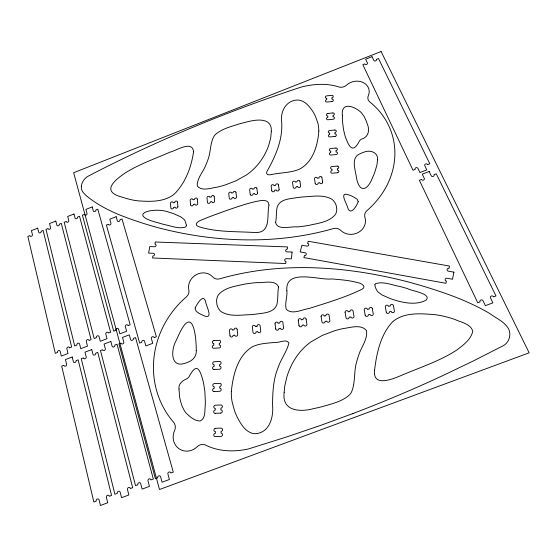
<?xml version="1.0" encoding="UTF-8"?>
<svg xmlns="http://www.w3.org/2000/svg" width="557" height="557" viewBox="0 0 557 557"><rect width="100%" height="100%" fill="white"/><g stroke="black" fill="none" stroke-linecap="round" stroke-linejoin="round"><path stroke-width="0.84" d="M352.971 413.531L320.366 425.485L285.727 437.245L248.366 448.97C234.184 452.054 218.4 451.755 205.331 444.918A8.028 7.513 -64.1 0 0 197.199 446.714A15.234 14.176 -60.3 0 1 178.894 448.663A15.234 14.176 -60.3 0 1 174.592 430.505A7.861 7.241 -58.4 0 0 173.596 422.29A91.501 86.558 -40.8 0 1 186.323 296.944A7.262 6.552 -37.6 0 0 188.83 289.925A13.974 12.672 -35 0 1 196.308 274.678A13.974 12.672 -35 0 1 212.746 276.961A7.241 6.566 -32 0 0 219.966 278.751C281.835 260.954 348.278 266.19 409.903 282.378L420.598 285.421C444.458 292.509 468.2 300.815 489.721 313.494C496.245 318.458 505.234 321.814 508.938 329.626C511.417 335.648 508.645 343.209 502.699 346.001L473.158 361.027L443.797 375.139A884.85 579.064 -23.8 0 1 352.971 413.531M327.906 113.454L332.842 112.974M331.881 101.548L326.959 102.035A1.434 1.211 -15.4 0 1 325.504 100.998A1.434 1.211 -15.4 0 1 326.785 99.612L326.743 98.29A1.434 1.205 -15.4 0 1 325.392 97.162A1.434 1.205 -15.4 0 1 326.771 95.853L331.749 95.351A1.434 1.205 -15 0 1 333.218 96.431A1.434 1.205 -15 0 1 331.861 97.781L331.909 99.097A1.441 1.211 -15 0 1 333.309 100.211A1.441 1.211 -15 0 1 331.923 101.541M334.757 130.039L329.702 130.512A1.462 1.253 -15.1 0 0 328.282 131.856A1.462 1.253 -15.1 0 0 329.66 133.032L329.702 134.404A1.462 1.253 -15.1 0 0 328.407 135.831A1.462 1.253 -15.1 0 0 329.89 136.918L334.903 136.465M337.201 166.104L332.063 166.543A1.483 1.295 -14.7 0 0 330.6 167.929A1.483 1.295 -14.7 0 0 332.007 169.161L332.049 170.588A1.49 1.302 -14.7 0 0 330.733 172.057A1.49 1.302 -14.7 0 0 332.244 173.192L337.354 172.767M213.972 340.612L219.207 340.341A1.56 1.455 -40.3 0 1 220.697 341.699A1.56 1.455 -40.3 0 1 219.27 343.321L219.242 344.957A1.567 1.462 -41 0 1 220.621 346.44A1.567 1.462 -41 0 1 219.075 347.972L213.749 348.25A1.567 1.455 -41.7 0 1 212.245 346.816A1.567 1.455 -41.7 0 1 213.77 345.236L213.797 343.613A1.56 1.448 -40.9 0 1 212.384 342.158A1.56 1.448 -40.9 0 1 213.923 340.619M214.083 369.507L219.465 369.256A1.587 1.49 -44.9 0 0 221.025 367.704A1.587 1.49 -44.9 0 0 219.632 366.186L219.66 364.515A1.58 1.483 -44 0 0 221.101 362.872A1.58 1.483 -44 0 0 219.597 361.472L214.306 361.723A1.58 1.476 -44.6 0 0 212.704 363.296A1.58 1.476 -44.6 0 0 214.132 364.779L214.104 366.436A1.58 1.483 -45.5 0 0 212.565 368.045A1.58 1.483 -45.5 0 0 214.041 369.507M214.167 391.543L219.604 391.313A1.608 1.511 -49.7 0 0 221.185 389.74A1.608 1.511 -49.7 0 0 219.771 388.18L219.799 386.481A1.601 1.511 -48.6 0 0 221.261 384.803A1.601 1.511 -48.6 0 0 219.737 383.369L214.396 383.606A1.601 1.504 -49 0 0 212.774 385.193A1.601 1.504 -49 0 0 214.222 386.725L214.187 388.41A1.601 1.511 -50.1 0 0 212.635 390.039A1.601 1.511 -50.1 0 0 214.132 391.543M220.642 413.099L215.211 413.308M220.669 413.099L220.704 413.092A1.629 1.539 -54.9 0 0 222.299 411.498A1.629 1.539 -54.9 0 0 220.871 409.903L220.899 408.17A1.622 1.532 -53.7 0 0 222.368 406.464A1.622 1.532 -53.7 0 0 220.83 404.995L215.434 405.204A1.622 1.532 -53.9 0 0 213.797 406.819A1.622 1.532 -53.9 0 0 215.26 408.385L215.225 410.112A1.629 1.532 -55.1 0 0 213.658 411.762A1.629 1.532 -55.1 0 0 215.169 413.301M215.566 428.319L221.025 428.131A1.65 1.56 -59.5 0 1 222.577 429.642A1.65 1.56 -59.5 0 1 221.087 431.376L221.066 433.144A1.65 1.567 -60.8 0 1 222.501 434.78A1.65 1.567 -60.8 0 1 220.892 436.403L215.343 436.584A1.65 1.56 -60.7 0 1 213.777 435.003A1.65 1.56 -60.7 0 1 215.364 433.325L215.392 431.564A1.643 1.553 -59.5 0 1 213.916 429.955A1.643 1.553 -59.5 0 1 215.524 428.319M386.266 312.122L385.326 306.956A1.615 1.511 -2 0 1 386.586 305.215A1.615 1.511 -2 0 1 388.487 306.322L390.22 306.037A1.622 1.511 -1.2 0 1 391.613 304.387A1.622 1.511 -1.2 0 1 393.423 305.619L394.412 310.862A1.622 1.525 -0.5 0 1 393.082 312.637A1.622 1.525 -0.5 0 1 391.209 311.426L389.475 311.711A1.622 1.518 -1.3 0 1 388.111 313.41A1.622 1.518 -1.3 0 1 386.273 312.164M365.162 315.046L365.176 315.144A1.608 1.518 -5.6 0 0 366.972 316.411A1.608 1.518 -5.6 0 0 368.365 314.747L370.092 314.454A1.608 1.518 -4.5 0 0 371.985 315.561A1.608 1.518 -4.5 0 0 373.239 313.807L372.306 308.655M365.183 315.158L364.25 309.95A1.601 1.511 -6.2 0 1 365.573 308.181A1.601 1.511 -6.2 0 1 367.411 309.379L369.124 309.086A1.608 1.511 -5.2 0 1 370.482 307.394A1.608 1.511 -5.2 0 1 372.299 308.613M345.103 312.435L345.988 317.643A1.594 1.511 -10.1 0 0 347.749 318.876A1.594 1.511 -10.1 0 0 349.148 317.225L350.861 316.933A1.601 1.511 -8.9 0 0 352.727 318.04A1.601 1.511 -8.9 0 0 353.987 316.285L353.103 311.147A1.594 1.504 -9.4 0 0 351.307 309.887A1.594 1.504 -9.4 0 0 349.942 311.572L348.243 311.864A1.594 1.504 -10.5 0 0 346.426 310.674A1.594 1.504 -10.5 0 0 345.103 312.393M321.932 177.655L322.649 182.09M315.213 183.413L314.51 178.943A1.483 1.302 -16.5 0 1 315.708 177.391A1.483 1.302 -16.5 0 1 317.399 178.303L318.987 178.003A1.483 1.302 -16 0 1 320.303 176.527A1.483 1.302 -16 0 1 321.911 177.551M321.111 316.613L321.918 321.807A1.587 1.504 -16.4 0 0 323.659 323.046A1.587 1.504 -16.4 0 0 325.058 321.389L326.757 321.104A1.587 1.504 -15.1 0 0 328.595 322.211A1.587 1.504 -15.1 0 0 329.862 320.463L329.048 315.332A1.58 1.497 -15.3 0 0 327.279 314.071A1.58 1.497 -15.3 0 0 325.908 315.756L324.223 316.042A1.58 1.497 -16.5 0 0 322.44 314.851A1.58 1.497 -16.5 0 0 321.111 316.571M299.938 181.471L300.599 185.892A1.483 1.302 -18.4 0 1 299.339 187.472A1.483 1.302 -18.4 0 1 297.696 186.47L296.129 186.762A1.476 1.302 -18.9 0 1 294.827 188.273A1.476 1.302 -18.9 0 1 293.226 187.249L292.571 182.745A1.476 1.295 -18.9 0 1 293.776 181.199A1.476 1.295 -18.9 0 1 295.44 182.104L297.013 181.812A1.476 1.295 -18.4 0 1 298.336 180.336A1.476 1.295 -18.4 0 1 299.917 181.359M298.991 325.497L299.012 325.601A1.574 1.497 -22.7 0 0 300.717 326.834A1.574 1.497 -22.7 0 0 302.124 325.191L303.809 324.905A1.58 1.497 -21.4 0 0 305.612 326.005A1.58 1.497 -21.4 0 0 306.893 324.271L306.134 319.147M298.26 320.414L299.005 325.587M278.486 184.987L279.099 189.401M275.729 328.895L275.743 328.999A1.567 1.483 -28.6 0 0 277.421 330.231A1.567 1.483 -28.6 0 0 278.834 328.588L280.505 328.31A1.574 1.483 -27.5 0 0 282.281 329.41A1.574 1.483 -27.5 0 0 283.569 327.676L282.872 322.566A1.567 1.476 -27 0 0 281.167 321.305A1.567 1.476 -27 0 0 279.788 322.983L278.124 323.262A1.567 1.476 -28.1 0 0 276.397 322.078A1.567 1.476 -28.1 0 0 275.061 323.784M271.774 190.703L271.175 186.254A1.469 1.288 -21.3 0 1 272.387 184.708A1.469 1.288 -21.3 0 1 274.03 185.62L275.59 185.321A1.469 1.288 -20.8 0 1 276.913 183.852A1.469 1.288 -20.8 0 1 278.472 184.875M275.054 323.826L275.743 328.985M256.902 188.579L257.466 192.98M250.19 194.282L249.647 189.833A1.462 1.281 -23.6 0 1 250.866 188.294A1.462 1.281 -23.6 0 1 252.481 189.206L254.034 188.914A1.462 1.281 -23.1 0 1 255.357 187.451A1.462 1.281 -23.1 0 1 256.888 188.468M235.959 192.45L236.467 196.851A1.455 1.281 -25.5 0 1 235.193 198.417A1.455 1.281 -25.5 0 1 233.627 197.415L232.095 197.7A1.455 1.281 -26 0 1 230.786 199.204A1.455 1.281 -26 0 1 229.254 198.174L228.76 193.697A1.455 1.274 -25.9 0 1 229.978 192.165A1.455 1.274 -25.9 0 1 231.573 193.07L233.111 192.785A1.455 1.274 -25.4 0 1 234.441 191.323A1.455 1.274 -25.4 0 1 235.945 192.346M237.136 329.396L237.707 334.478A1.56 1.462 -36.9 0 1 236.412 336.205A1.56 1.462 -36.9 0 1 234.692 335.105L233.049 335.384A1.56 1.455 -37.7 0 1 231.628 337.013A1.56 1.455 -37.7 0 1 230.013 335.787L230.006 335.753M229.999 335.69L229.442 330.628A1.553 1.448 -37 0 1 230.8 328.895A1.553 1.448 -37 0 1 232.464 330.078L234.1 329.8A1.56 1.455 -36.2 0 1 235.486 328.136A1.56 1.455 -36.2 0 1 237.129 329.354M214.16 196.642L214.619 201.028A1.455 1.274 -27.9 0 1 213.331 202.595A1.455 1.274 -27.9 0 1 211.799 201.592L210.274 201.878A1.448 1.267 -28.3 0 1 208.959 203.375A1.448 1.267 -28.3 0 1 207.455 202.344L207.009 197.874A1.448 1.26 -28.1 0 1 208.234 196.343A1.448 1.26 -28.1 0 1 209.808 197.255L211.333 196.969A1.448 1.267 -27.7 0 1 212.663 195.507A1.448 1.267 -27.7 0 1 214.146 196.53M197.282 199.155L197.7 203.535A1.448 1.26 -29.5 0 1 196.412 205.094A1.448 1.26 -29.5 0 1 194.894 204.099L193.383 204.384A1.448 1.26 -29.9 0 1 192.061 205.874A1.448 1.26 -29.9 0 1 190.578 204.851M190.578 204.809L190.181 200.388A1.441 1.253 -29.7 0 1 191.406 198.856A1.441 1.253 -29.7 0 1 192.959 199.768L194.477 199.483A1.441 1.26 -29.3 0 1 195.806 198.027A1.441 1.26 -29.3 0 1 197.275 199.051M177.53 202.191L177.899 206.563M271.774 190.745A1.469 1.295 -21.3 0 0 273.355 191.775A1.469 1.295 -21.3 0 0 274.657 190.264L276.216 189.972A1.469 1.295 -20.8 0 0 277.832 190.974A1.469 1.295 -20.8 0 0 279.099 189.429M250.197 194.316A1.462 1.288 -23.7 0 0 251.75 195.347A1.462 1.288 -23.7 0 0 253.059 193.843L254.605 193.551A1.462 1.288 -23.2 0 0 256.192 194.553A1.462 1.288 -23.2 0 0 257.459 193.014M334.945 136.458A1.462 1.26 -14.6 0 0 336.358 135.093A1.462 1.26 -14.6 0 0 334.924 133.924L334.882 132.559A1.462 1.253 -14.6 0 0 336.261 131.167A1.462 1.253 -14.6 0 0 334.792 130.039M337.396 172.767A1.49 1.309 -14.1 0 0 338.837 171.361A1.49 1.309 -14.1 0 0 337.375 170.136L337.326 168.722A1.49 1.302 -14.2 0 0 338.733 167.288A1.49 1.302 -14.2 0 0 337.236 166.104M327.815 113.461A1.448 1.225 -15.3 0 0 326.423 114.784A1.448 1.225 -15.3 0 0 327.788 115.94L327.829 117.283A1.448 1.232 -15.3 0 0 326.541 118.697A1.448 1.232 -15.3 0 0 328.01 119.755L332.982 119.282A1.448 1.232 -14.8 0 0 334.416 117.931A1.448 1.232 -14.8 0 0 333.002 116.789L332.961 115.445A1.448 1.232 -14.9 0 0 334.325 114.074A1.448 1.232 -14.9 0 0 332.877 112.974M306.127 319.105A1.574 1.49 -21.2 0 0 304.401 317.887A1.574 1.49 -21.2 0 0 303.022 319.565L301.351 319.85A1.574 1.49 -22.5 0 0 299.596 318.66A1.574 1.49 -22.5 0 0 298.26 320.379M315.22 183.455A1.49 1.309 -16.4 0 0 316.849 184.485A1.49 1.309 -16.4 0 0 318.144 182.968L319.725 182.668A1.49 1.309 -15.9 0 0 321.396 183.671A1.49 1.309 -15.9 0 0 322.649 182.118M177.523 202.08A1.441 1.246 -31.1 0 0 176.082 201.063A1.441 1.246 -31.1 0 0 174.745 202.511L173.234 202.797A1.441 1.246 -31.5 0 0 171.709 201.885A1.441 1.246 -31.5 0 0 170.477 203.409L170.825 207.824A1.441 1.253 -31.7 0 0 172.287 208.889A1.441 1.253 -31.7 0 0 173.61 207.399L175.114 207.12A1.441 1.253 -31.4 0 0 176.611 208.116A1.441 1.253 -31.4 0 0 177.892 206.598M178.978 389.03L179.667 397.064A59.55 56.529 -46.8 0 0 180.538 401.2L182.069 406.116L184.409 410.794A22.726 21.27 -52.3 0 0 186.63 413.621C190.376 417.012 194.783 421.078 200.137 420.995C205.93 418.432 204.593 410.203 205.282 404.981A136.82 120.242 -56.1 0 0 205.324 400.943L204.865 391.508L203.632 383.474A69.75 63.226 -54.5 0 0 202.657 379.505C199.002 366.374 195.618 364.271 188.948 376.929A9.392 8.661 -48.3 0 1 187.117 378.593C182.828 380.515 178.149 383.529 178.978 389.03M284.154 392.504C281.64 411.581 300.696 412.319 314.051 408.504A160.987 147.278 -21.7 0 0 322.433 406.589C331.84 403.776 342.283 401.66 349.643 394.718A13.514 13.25 -8.1 0 0 351.439 392.212C355.672 382.596 353.604 371.554 356.731 361.59A63.407 60.386 15.9 0 1 358.499 355.86C360.818 347.464 367.878 339.652 366.52 330.628C361.006 323.819 350.423 327.704 343.063 328.581A108.49 106.624 36.1 0 0 333.949 330.976L322.294 335.425L311.349 341.636A56.424 55.303 -5.3 0 0 305.549 346.273C298.364 352.853 292.919 361.187 289.257 370.182A79.519 77.938 10.6 0 0 286.855 376.978L284.766 386.057L284.154 392.504M374.555 370.266C372.633 387.491 392.581 379.073 400.977 375.578C419.713 367.474 439.55 361.284 456.754 350.068C463.152 345.159 470.971 339.624 472.747 331.283C470.797 323.735 460.931 322.364 454.818 319.419A109.318 104.632 28 0 0 448.545 317.455L442.411 315.937A84.128 80.104 21.3 0 0 434.843 314.67C420.591 313.542 404.013 311.927 392.393 321.974C380.445 334.903 376.636 353.298 374.555 370.266M342.374 115.765L342.409 118.878A130.958 109.464 -3.9 0 0 342.583 122.067L343.509 129.572L345.11 136.026A65.12 55.192 -8.5 0 0 346.259 139.229C350.555 150.209 354.113 151.351 359.634 140.684A8.849 7.638 -11.5 0 1 361.298 139.215C368.504 137.454 370.085 129.92 367.167 123.717A54.099 46.503 -16.4 0 0 366.026 120.451L364.215 116.622L361.667 113.078A20.651 17.629 -13.7 0 0 359.383 110.996C352.393 105.524 340.835 102.258 342.374 115.765M268.975 205.018C266.476 217.063 271.893 234.546 252.579 232.401C234.497 231.399 215.643 232.165 198.257 226.511C193.216 224.499 198.87 220.621 201.662 219.952C208.952 216.798 216.464 214.18 223.914 211.444C234.163 207.865 244.426 204.231 254.988 201.697C259.311 200.903 268.62 198.027 268.975 205.018M286.869 290.789C287.503 296.944 284.62 303.147 286.194 309.177C292 315.185 301.964 309.483 308.947 308.522C326.862 302.869 345.075 297.473 362.001 289.264C367.216 286.514 360.651 282.872 357.51 282.594C349.148 280.282 340.445 279.691 331.833 278.925C319.781 280.686 284.822 267.736 286.869 290.789M231.329 391.411L231.371 395.505A50.381 48.87 -42 0 0 232.102 401.813L234.42 410.425A66.868 65.169 -35.1 0 0 236.997 416.678C240.401 423.278 244.565 430.86 252.105 433.276A12.31 11.857 -57.3 0 0 255.628 433.666C269.734 432.671 273.779 416.678 272.533 404.925C272.679 392.455 273.202 379.665 277.957 367.954C280.756 359.258 286.876 351.78 288.916 342.896C286.333 338.593 279.433 342.959 275.332 342.388C267.611 343.182 259.548 343.342 252.412 346.753C237.512 355.832 233.021 375.188 231.329 391.411M271.322 131.299L270.695 137.955L268.739 145.245A66.931 56.487 -25.7 0 1 266.525 150.808C262.995 158.508 257.884 165.506 251.479 171.062A48.577 41.302 -24.9 0 1 246.159 175.135L236.168 180.712L225.634 184.806A88.368 73.677 -25.1 0 1 217.481 187.082C211.214 187.834 202.031 191.754 197.255 185.982C196.837 178.233 203.284 172.043 205.825 165.039A52.177 43.892 -29.8 0 0 207.684 160.395C210.859 152.674 209.912 143.734 213.93 136.354A11.662 9.915 -24.6 0 1 215.559 134.369C222.062 128.744 230.772 126.676 238.772 124.072A160.604 146.881 -24 0 1 245.888 122.192C254.89 119.671 272.234 116.594 271.322 131.299M278.535 286.959C277.511 292.808 278.215 298.837 276.871 304.616C273.856 313.138 262.96 312.999 255.524 314.19A190.64 162.978 -22.4 0 1 250.33 314.677C240.715 314.886 229.756 317.093 221.157 311.628A12.101 11.154 -33.7 0 1 219.59 310.103L218.086 307.756A17.838 16.438 -32.7 0 1 216.889 304.463L216.534 300.293L217.286 296.944A9.984 9.184 -33.7 0 1 218.253 295.092C224.471 287.384 235.36 286.277 244.412 284.174A136.472 131.696 -53.9 0 1 256.624 282.615C263.196 283.29 275.485 279.134 278.535 286.959M318.827 131.041C317.789 145.412 312.888 162.735 298.844 169.439C291.638 172.378 283.75 172.517 276.161 173.721C273.689 173.631 265.598 177.23 266.664 171.974C275.499 156.364 283.144 139.473 281.605 121.022C280.436 111.539 285.999 101.102 296.192 100.114A10.68 9.016 -18 0 1 299.269 100.176C305.48 101.29 309.72 106.686 312.957 111.679A59.028 50.499 -21.4 0 1 315.443 116.316L317.796 122.874A44.581 38.106 -20.1 0 1 318.66 127.797L318.827 131.041M81.322 186.456C80.716 191.218 84.915 194.518 88.145 197.199C104.988 210.532 125.645 217.717 145.871 224.165L154.623 226.769C212.544 242.539 275.095 245.191 333.156 228.662A7.366 6.684 -14 0 1 340.745 230.368A14.169 12.755 -11.9 0 0 358.186 232.534A14.169 12.755 -11.9 0 0 364.939 217.404A7.408 6.642 -9.4 0 1 367.007 210.567A84.72 73.601 -17 0 0 369.848 101.959A7.032 5.904 -11.6 0 1 368.309 95.734A13.382 11.21 -13.1 0 0 363.143 82.506A13.382 11.21 -13.1 0 0 346.468 85.186A6.879 5.73 -14.3 0 1 339.227 87.073C327.008 82.972 313.514 83.912 301.177 87.08C228.182 111.087 156.9 140.392 88.716 175.887C84.699 177.899 81.712 181.937 81.322 186.456M196.259 350.673C196.753 355.665 193.307 360.017 188.823 361.813A21.612 19.801 -44 0 1 185.906 362.976C169.794 369.11 170.895 349.065 176.423 340.118A88.723 84.601 -40.1 0 1 178.915 334.562C193.105 303.962 196.37 337.236 196.259 350.673M275.611 222.445C277.142 230.835 291.269 226.093 297.097 226.922A119.609 101.68 -18.1 0 0 309.267 225.307C318.249 223.169 329.11 222.159 335.335 214.529A9.859 8.821 -15.2 0 0 336.226 212.753L336.825 209.564L336.247 205.651A17.546 15.7 -16.2 0 0 334.875 202.595L333.253 200.45A11.899 10.639 -15.6 0 0 331.61 199.072C322.858 194.268 312.268 196.537 302.764 196.955A219.019 216.158 -30.7 0 0 297.751 197.512C290.67 198.821 280.387 198.682 277.302 206.64C275.931 211.792 276.745 217.23 275.611 222.445M377.569 159.657L376.894 165.234L374.903 171.89A81.176 70.307 -18.1 0 1 372.835 176.959C366.882 192.715 358.457 192.332 356.181 175.956C354.983 168.409 350.736 156.83 360.804 153.426A20.978 18.339 -10.7 0 1 363.596 152.305C369.34 149.499 378.342 151.998 377.569 159.657M193.558 151.748C191.371 166.996 185.516 182.766 174.522 193.871C164.559 202.177 150.696 201.718 138.484 200.882A67.78 56.605 -29.7 0 1 132.482 199.977L127.713 198.842A86.579 71.881 -28.6 0 1 122.937 197.359C100.977 191.998 113.245 181.018 125.381 172.879C139.396 164.064 155.18 158.675 170.261 152.04C176.221 150.766 192.367 139.793 193.558 151.748M358.235 201.495C357.211 204.962 351.258 215.608 348.097 208.798C347.171 203.911 337.542 190.097 350.102 195.41A30.913 27.829 -13.7 0 1 352.797 196.496L357.086 199.183L358.235 201.495M186.421 225.167L186.219 226.17A1.915 1.678 -31.8 0 1 185.572 226.984C178.804 229.31 171.424 225.877 164.691 224.666A202.149 164.322 -21.4 0 1 158.223 222.814C124.608 214.334 154.268 206.431 169.119 212.231A83.278 73.552 -40.3 0 1 174.132 213.867L180.837 216.882L184.193 219.521A9.838 8.613 -32.5 0 1 184.945 220.607L186.421 225.167M374.903 284.892L375.293 287.342L377.047 290.768A10.806 10.019 -4 0 0 378.036 292L382.179 295.036L390.29 298.587A88.243 78.843 -2.8 0 0 396.354 300.571C405.851 303.287 416.81 304.978 425.959 300.251C432.573 293.609 410.641 290.796 407.654 288.651A271.517 257.606 75.3 0 0 399.849 286.472C392.031 285.121 383.515 281.118 375.641 283.652A2.089 1.936 -5.6 0 0 375 284.543L374.903 284.892M195.18 307.924C194.769 310.89 197.909 312.602 200.067 313.883A30.774 28.066 -33.7 0 0 202.637 315.123C214.932 321.117 205.791 305.723 205.463 300.891C202.678 293.706 196.739 304.756 195.18 307.924M292.105 252.056L291.367 258.88L286.333 258.678A1.483 1.365 -21.9 0 0 284.669 259.952A1.483 1.365 -21.9 0 0 285.95 261.428L285.713 263.538L152.562 257.982L152.91 255.948A1.434 1.26 -36.5 0 0 154.477 254.646A1.434 1.26 -36.5 0 0 153.293 253.296L148.622 253.108L149.749 246.57L154.428 246.751A1.427 1.253 -35.7 0 0 156.071 245.512A1.427 1.253 -35.7 0 0 154.93 244.119L155.292 242.003L287.551 246.925L287.308 249.132A1.483 1.351 -21.3 0 0 285.678 250.462A1.483 1.351 -21.3 0 0 287.064 251.861L292.105 252.056M453.927 272.143L452.514 279.245L447.083 278.27A1.601 1.462 4.1 0 0 445.168 279.37A1.601 1.462 4.1 0 0 446.422 281.125L445.976 283.318L303.92 257.592L304.463 255.517A1.49 1.365 -18.8 0 0 306.239 254.382A1.49 1.365 -18.8 0 0 305.097 252.794L300.167 251.91L301.936 245.226L306.872 246.103A1.483 1.351 -18.2 0 0 308.724 245.052A1.483 1.351 -18.2 0 0 307.631 243.43L308.202 241.258L449.471 266.037L449.005 268.328A1.594 1.448 3.4 0 0 447.118 269.497A1.594 1.448 3.4 0 0 448.489 271.182L453.927 272.143M381.085 51.529L73.642 172.719L159.497 489.512L529.15 352.811L381.085 51.529M372.034 56.696L365.629 59.223L367.348 62.823A1.399 1.149 -12.7 0 1 366.61 64.403A1.399 1.149 -12.7 0 1 364.793 63.895L362.816 64.675L413.022 170.247L415.139 169.425A1.504 1.302 -6.1 0 1 416.002 167.706A1.504 1.302 -6.1 0 1 417.938 168.423L419.915 172.545L426.815 169.885L424.817 165.756A1.504 1.302 -5.4 0 1 425.569 163.974A1.504 1.302 -5.4 0 1 427.567 164.642L429.816 163.779L378.482 58.499L376.393 59.327A1.399 1.149 -12.1 0 1 375.585 60.908A1.399 1.149 -12.1 0 1 373.782 60.302L372.034 56.696M37.688 228.147L31.443 230.591L32.397 234.588A1.393 1.149 -41.4 0 1 31.45 236.293A1.393 1.149 -41.4 0 1 29.89 235.618L27.85 236.419L55.31 353.312L57.489 352.477A1.497 1.295 -49.9 0 1 58.548 350.611A1.497 1.295 -49.9 0 1 60.198 351.495L61.284 356.076L67.996 353.514L66.896 348.954A1.497 1.302 -49.4 0 1 67.877 347.081A1.497 1.302 -49.4 0 1 69.583 347.853L71.651 347.06L43.119 230.438L41.19 231.197A1.386 1.149 -40.9 0 1 40.174 232.847A1.386 1.149 -40.9 0 1 38.656 232.123L37.688 228.147M55.811 221.087L49.552 223.538L50.548 227.528A1.386 1.156 -40.3 0 1 49.615 229.233A1.386 1.156 -40.3 0 1 48.034 228.558L45.987 229.359L74.715 345.932L76.901 345.096A1.497 1.302 -48.8 0 1 77.945 343.237A1.497 1.302 -48.8 0 1 79.616 344.115L80.758 348.682L87.484 346.113L86.335 341.566A1.497 1.309 -48.1 0 1 87.31 339.693A1.497 1.309 -48.1 0 1 89.023 340.459L91.097 339.673L61.298 223.371L59.362 224.123A1.386 1.156 -39.7 0 1 58.353 225.773A1.386 1.156 -39.7 0 1 56.821 225.056L55.811 221.087M73.984 214.013L67.703 216.471L68.748 220.447A1.386 1.163 -39 0 1 67.822 222.152A1.386 1.163 -39 0 1 66.22 221.484L64.173 222.285L94.175 338.538L96.368 337.702A1.497 1.316 -47.4 0 1 97.398 335.836A1.497 1.316 -47.4 0 1 99.09 336.713L100.281 341.274L107.028 338.691L105.83 334.158A1.49 1.316 -46.7 0 1 106.791 332.292A1.49 1.316 -46.7 0 1 108.524 333.051L110.606 332.257L79.526 216.276L77.583 217.035A1.386 1.163 -38.4 0 1 76.588 218.685A1.386 1.163 -38.4 0 1 75.035 217.968L73.984 214.013M92.197 206.919L85.91 209.383L86.989 213.352A1.386 1.163 -37.7 0 1 86.077 215.051A1.386 1.163 -37.7 0 1 84.462 214.389L82.408 215.19L113.691 331.123L115.884 330.287A1.49 1.323 -45.9 0 1 116.907 328.421A1.49 1.323 -45.9 0 1 118.62 329.291L119.859 333.838L126.627 331.255L125.374 326.729A1.49 1.323 -45.1 0 1 126.321 324.863A1.49 1.323 -45.1 0 1 128.075 325.622L130.164 324.828L97.802 209.167L95.853 209.926A1.386 1.17 -37 0 1 94.864 211.569A1.386 1.17 -37 0 1 93.291 210.866L92.197 206.919M116.148 216.708L109.778 219.193L110.92 223.218A1.399 1.198 -37 0 1 110.008 224.917A1.399 1.198 -37 0 1 108.364 224.276L106.394 225.042L139.668 343.105L141.777 342.297A1.504 1.358 -46.1 0 1 142.815 340.445A1.504 1.358 -46.1 0 1 144.555 341.323L145.871 345.932L152.736 343.321L151.4 338.698A1.504 1.358 -45.1 0 1 152.34 336.776A1.504 1.358 -45.1 0 1 154.143 337.598L156.371 336.748L121.99 218.971L119.901 219.778A1.399 1.198 -36.3 0 1 118.933 221.477A1.399 1.198 -36.3 0 1 117.318 220.739L116.148 216.708M429.182 171.507L422.276 174.167L424.26 178.317A1.511 1.323 -5.1 0 1 423.508 180.092A1.511 1.323 -5.1 0 1 421.503 179.451L419.365 180.273L477.746 302.771L480.043 301.915A1.65 1.497 10.1 0 1 480.928 299.965A1.65 1.497 10.1 0 1 483.086 300.857L485.398 305.668L492.882 302.862L490.543 298.044A1.657 1.497 10.5 0 1 491.309 296.025A1.657 1.497 10.5 0 1 493.53 296.86L495.967 295.948L436.277 173.77L434.014 174.64A1.518 1.323 -4.4 0 1 433.193 176.416A1.518 1.323 -4.4 0 1 431.202 175.671L429.182 171.507M72.201 356.988L65.468 359.557L66.575 364.187A1.511 1.316 -51 0 1 65.587 366.109A1.511 1.316 -51 0 1 63.874 365.274L61.674 366.109L93.848 502.017L96.215 501.14A1.664 1.476 -66.2 0 1 97.329 499.016A1.664 1.476 -66.2 0 1 99.146 500.109L100.434 505.471L107.717 502.769L106.415 497.436A1.664 1.483 -66.2 0 1 107.452 495.312A1.664 1.483 -66.2 0 1 109.325 496.273L111.567 495.445L78.147 359.829L76.065 360.623A1.511 1.316 -50.5 0 1 74.993 362.475A1.511 1.316 -50.5 0 1 73.329 361.59L72.201 356.988M91.752 349.573L84.998 352.149L86.154 356.765A1.511 1.323 -49.9 0 1 85.172 358.687A1.511 1.323 -49.9 0 1 83.446 357.852L81.245 358.694L114.895 494.261L117.269 493.384A1.664 1.49 -66.2 0 1 118.369 491.26A1.664 1.49 -66.2 0 1 120.215 492.353L121.551 497.693L128.855 494.985L127.504 489.673A1.657 1.49 -66.3 0 1 128.528 487.542A1.657 1.49 -66.3 0 1 130.422 488.503L132.67 487.667L97.76 352.393L95.672 353.194A1.511 1.33 -49.3 0 1 94.606 355.046A1.511 1.33 -49.3 0 1 92.922 354.161L91.752 349.573M120.354 343.37L118.94 343.906L155.403 478.755L157.659 477.92A1.65 1.511 -66.2 0 1 158.766 475.852A1.65 1.511 -66.2 0 1 160.632 476.903L162.08 482.202L169.425 479.48L167.949 474.167A1.65 1.518 -66.1 0 1 168.952 472.023A1.65 1.518 -66.1 0 1 170.888 473.018L173.276 472.134L135.539 337.584L133.325 338.426A1.504 1.344 -46.3 0 1 132.301 340.313A1.504 1.344 -46.3 0 1 130.568 339.422L129.294 334.841L122.512 337.424L123.758 341.998A1.504 1.337 -47.1 0 1 122.798 343.885A1.504 1.337 -47.1 0 1 121.036 343.105L120.354 343.37M110.843 341.455L104.075 344.038L105.273 348.619A1.504 1.33 -48.5 0 1 104.305 350.506A1.504 1.33 -48.5 0 1 102.558 349.726L100.469 350.527L135.525 485.641L137.774 484.813A1.657 1.497 -66.1 0 1 138.881 482.738A1.657 1.497 -66.1 0 1 140.733 483.796L142.126 489.102L149.45 486.393L148.03 481.074A1.65 1.504 -66.1 0 1 149.039 478.923A1.65 1.504 -66.1 0 1 150.954 479.925L153.335 479.041L117.026 344.219L114.812 345.062A1.504 1.337 -47.8 0 1 113.781 346.941A1.504 1.337 -47.8 0 1 112.061 346.05L110.843 341.455M257.055 326.256L255.405 326.541A1.56 1.462 -33 0 0 253.707 325.358A1.56 1.462 -33 0 0 252.363 327.056L252.989 332.244A1.567 1.469 -33.6 0 0 254.64 333.49A1.567 1.469 -33.6 0 0 256.046 331.854L257.71 331.575A1.567 1.476 -32.6 0 0 259.458 332.675A1.567 1.476 -32.6 0 0 260.746 330.949L260.112 325.852A1.56 1.469 -32 0 0 258.441 324.592A1.56 1.469 -32 0 0 257.055 326.256M335.85 148.051L330.754 148.51A1.469 1.274 -14.9 0 0 329.319 149.875A1.469 1.274 -14.9 0 0 330.712 151.079L330.754 152.479A1.476 1.281 -14.9 0 0 329.445 153.927A1.476 1.281 -14.9 0 0 330.942 155.034L336.003 154.595A1.476 1.281 -14.4 0 0 337.472 153.203A1.476 1.281 -14.4 0 0 336.024 152.012L335.975 150.62A1.476 1.274 -14.4 0 0 337.375 149.206A1.476 1.274 -14.4 0 0 335.892 148.051"/></g></svg>
